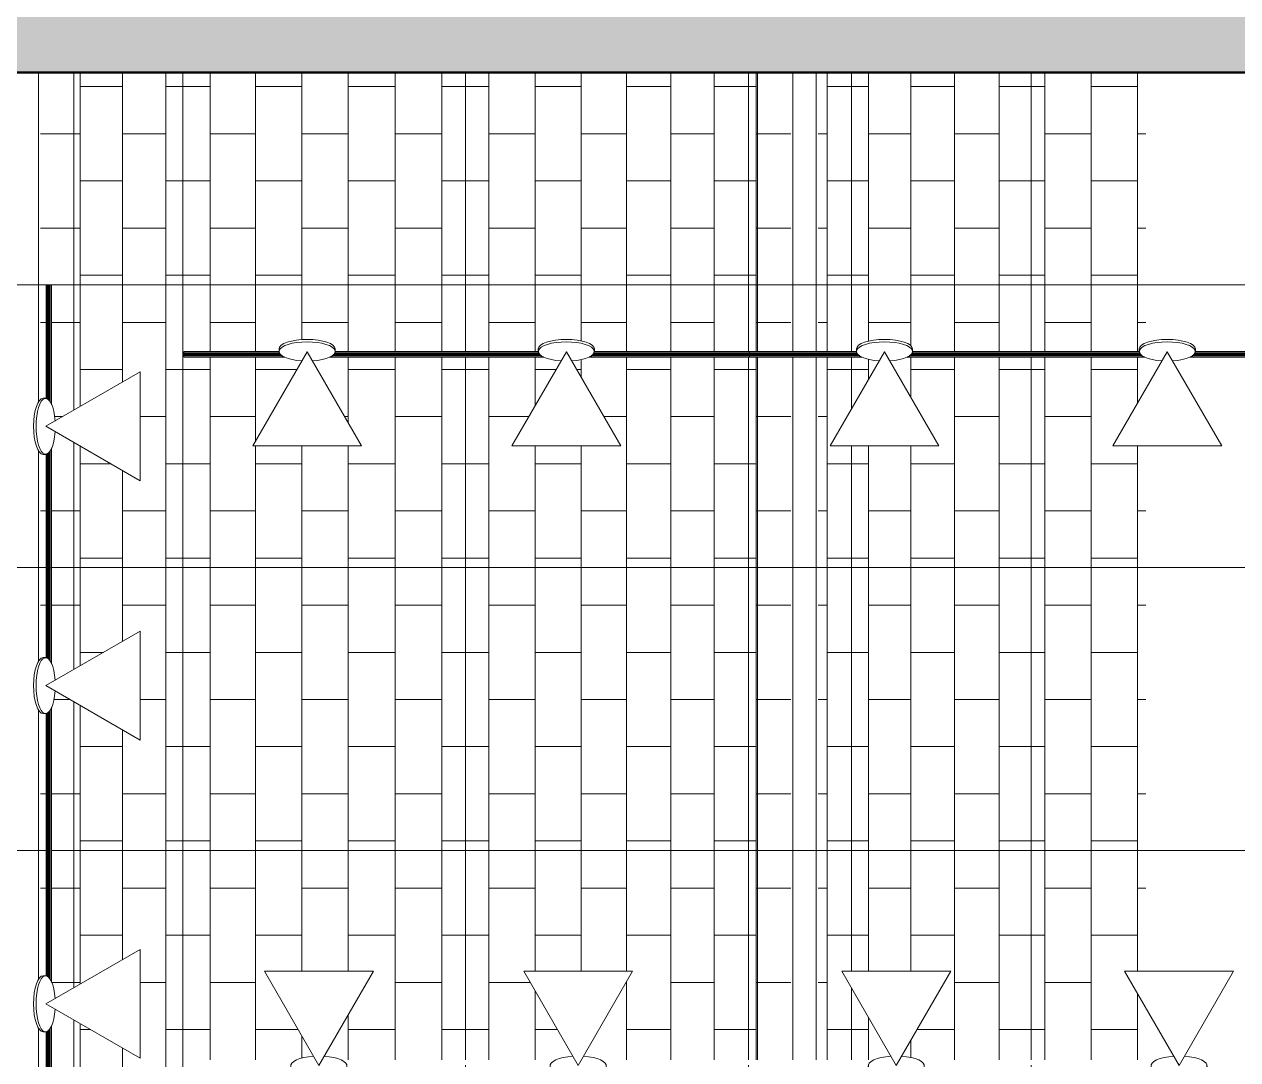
# Model space of a CAD drawing. Header units: inches. Extents: x -956 to 966, y -1111 to 895.
# Drawn here: x -282 to -179.1, y 71 to 158.9 of the extents above; entities that cross this region are included whole.
import ezdxf

# ---------------------------------------------------------------- set-up
doc = ezdxf.new("R2010")
doc.units = ezdxf.units.IN
doc.header["$MEASUREMENT"] = 0
for name, color, linetype, lineweight in [('A-CLNG', 13, 'Continuous', 13), ('A-CLNG-PATT', 13, 'Continuous', 13), ('A-WALL-PATT', 111, 'Continuous', 13), ('E-LITE-EQPM', 33, 'Continuous', 9), ('I-WALL', 2, 'Continuous', 13)]:
    doc.layers.add(name, color=color, linetype=linetype, lineweight=lineweight)

# ---------------------------------------------------------------- blocks, each defined once
blk = doc.blocks.new('FP_1_53-7TH FLOOR TELECOM OVERHEAD ROUTING PLAN')
at = {"layer": 'A-CLNG-PATT', "color": 50}
for p, q in [((-277.29, 126.47), (-277.29, 154.82)), ((-273.71, 128.54), (-273.71, 154.82)), ((-270.02, 46.88), (-270.02, 154.82)), ((-266.25, 131.13), (-266.25, 154.82)), ((-262.4, 131.13), (-262.4, 154.82)), ((-258.49, 132.15), (-258.49, 154.82)), ((-254.54, 131.13), (-254.54, 154.82)), ((-250.57, 131.13), (-250.57, 154.82)), ((-246.59, 131.13), (-246.59, 154.82)), ((-242.62, 131.13), (-242.62, 154.82)), ((-238.67, 131.13), (-238.67, 154.82)), ((-234.77, 132.04), (-234.77, 154.82)), ((-230.93, 131.13), (-230.93, 154.82)), ((-227.17, 131.13), (-227.17, 154.82)), ((-223.49, 131.13), (-223.49, 154.82)), ((-219.93, 131.13), (-219.93, 154.82)), ((-277.29, 153.61), (-273.71, 153.61)), ((-270.02, 153.61), (-266.25, 153.61)), ((-262.4, 153.61), (-258.49, 153.61)), ((-254.54, 153.61), (-250.57, 153.61)), ((-246.59, 153.61), (-242.62, 153.61)), ((-238.67, 153.61), (-234.77, 153.61)), ((-230.93, 153.61), (-227.17, 153.61)), ((-223.49, 153.61), (-219.93, 153.61)), ((-280.67, 149.61), (-277.82, 149.61)), ((-277.82, 149.61), (-277.29, 149.61)), ((-273.71, 149.61), (-270.02, 149.61)), ((-266.25, 149.61), (-262.4, 149.61)), ((-258.49, 149.61), (-254.54, 149.61)), ((-250.57, 149.61), (-246.59, 149.61)), ((-242.62, 149.61), (-238.67, 149.61)), ((-234.77, 149.61), (-230.93, 149.61)), ((-227.17, 149.61), (-223.49, 149.61)), ((-219.93, 149.61), (-219.82, 149.61)), ((-219.82, 149.61), (-216.97, 149.61)), ((-277.29, 145.61), (-273.71, 145.61)), ((-270.02, 145.61), (-266.25, 145.61)), ((-262.4, 145.61), (-258.49, 145.61)), ((-254.54, 145.61), (-250.57, 145.61)), ((-246.59, 145.61), (-242.62, 145.61)), ((-238.67, 145.61), (-234.77, 145.61)), ((-230.93, 145.61), (-227.17, 145.61)), ((-223.49, 145.61), (-219.93, 145.61)), ((-280.67, 141.61), (-277.82, 141.61)), ((-277.82, 141.61), (-277.29, 141.61)), ((-273.71, 141.61), (-270.02, 141.61)), ((-266.25, 141.61), (-262.4, 141.61)), ((-258.49, 141.61), (-254.54, 141.61)), ((-250.57, 141.61), (-246.59, 141.61)), ((-242.62, 141.61), (-238.67, 141.61)), ((-234.77, 141.61), (-230.93, 141.61)), ((-227.17, 141.61), (-223.49, 141.61)), ((-219.93, 141.61), (-219.82, 141.61)), ((-219.82, 141.61), (-216.97, 141.61)), ((-277.29, 137.61), (-273.71, 137.61)), ((-270.02, 137.61), (-266.25, 137.61)), ((-262.4, 137.61), (-258.49, 137.61)), ((-254.54, 137.61), (-250.57, 137.61)), ((-246.59, 137.61), (-242.62, 137.61)), ((-238.67, 137.61), (-234.77, 137.61)), ((-230.93, 137.61), (-227.17, 137.61)), ((-223.49, 137.61), (-219.93, 137.61)), ((-280.67, 133.61), (-280.17, 133.61)), ((-279.72, 133.61), (-277.82, 133.61)), ((-277.82, 133.61), (-277.29, 133.61)), ((-273.71, 133.61), (-270.02, 133.61)), ((-266.25, 133.61), (-262.4, 133.61)), ((-258.49, 133.61), (-254.54, 133.61)), ((-250.57, 133.61), (-246.59, 133.61)), ((-242.62, 133.61), (-238.67, 133.61)), ((-234.77, 133.61), (-230.93, 133.61)), ((-227.17, 133.61), (-223.49, 133.61)), ((-219.93, 133.61), (-219.82, 133.61)), ((-219.82, 133.61), (-216.97, 133.61)), ((-266.25, 71.05), (-266.25, 130.68)), ((-262.4, 123.55), (-262.4, 130.68)), ((-254.54, 125.09), (-254.54, 130.68)), ((-250.57, 71.05), (-250.57, 130.68)), ((-246.59, 71.05), (-246.59, 130.68)), ((-242.62, 71.05), (-242.62, 130.68)), ((-238.67, 126.54), (-238.67, 130.68)), ((-234.77, 128.95), (-234.77, 130.47)), ((-230.93, 78.56), (-230.93, 130.68)), ((-227.17, 71.05), (-227.17, 130.68)), ((-223.49, 71.05), (-223.49, 130.68)), ((-219.93, 71.05), (-219.93, 130.68)), ((-277.29, 129.61), (-273.71, 129.61)), ((-270.02, 129.61), (-266.25, 129.61)), ((-262.4, 129.61), (-258.9, 129.61)), ((-254.54, 129.61), (-250.57, 129.61)), ((-246.59, 129.61), (-242.62, 129.61)), ((-238.67, 129.61), (-236.9, 129.61)), ((-235.16, 129.61), (-234.77, 129.61)), ((-230.93, 129.61), (-227.17, 129.61)), ((-223.49, 129.61), (-219.93, 129.61)), ((-279.47, 125.61), (-278.78, 125.61)), ((-272.2, 125.61), (-270.02, 125.61)), ((-266.25, 125.61), (-262.4, 125.61)), ((-254.85, 125.61), (-254.54, 125.61)), ((-250.57, 125.61), (-246.59, 125.61)), ((-242.62, 125.61), (-239.21, 125.61)), ((-232.85, 125.61), (-230.93, 125.61)), ((-227.17, 125.61), (-223.49, 125.61)), ((-219.93, 125.61), (-219.82, 125.61)), ((-219.82, 125.61), (-216.97, 125.61)), ((-277.29, 104.47), (-277.29, 123.1)), ((-262.4, 71.05), (-262.4, 123.12)), ((-258.49, 78.56), (-258.49, 123.12)), ((-254.54, 78.56), (-254.54, 123.12)), ((-238.67, 78.56), (-238.67, 123.12)), ((-234.77, 78.56), (-234.77, 123.12)), ((-277.29, 121.61), (-274.7, 121.61)), ((-270.02, 121.61), (-266.25, 121.61)), ((-262.4, 121.61), (-258.49, 121.61)), ((-254.54, 121.61), (-250.57, 121.61)), ((-246.59, 121.61), (-242.62, 121.61)), ((-238.67, 121.61), (-234.77, 121.61)), ((-230.93, 121.61), (-227.17, 121.61)), ((-223.49, 121.61), (-219.93, 121.61)), ((-273.71, 106.54), (-273.71, 121.04)), ((-280.67, 117.61), (-280.17, 117.61)), ((-279.72, 117.61), (-277.82, 117.61)), ((-277.82, 117.61), (-277.29, 117.61)), ((-273.71, 117.61), (-270.02, 117.61)), ((-266.25, 117.61), (-262.4, 117.61)), ((-258.49, 117.61), (-254.54, 117.61)), ((-250.57, 117.61), (-246.59, 117.61)), ((-242.62, 117.61), (-238.67, 117.61)), ((-234.77, 117.61), (-230.93, 117.61)), ((-227.17, 117.61), (-223.49, 117.61)), ((-219.93, 117.61), (-219.82, 117.61)), ((-219.82, 117.61), (-216.97, 117.61)), ((-277.29, 113.61), (-273.71, 113.61)), ((-270.02, 113.61), (-266.25, 113.61)), ((-262.4, 113.61), (-258.49, 113.61)), ((-254.54, 113.61), (-250.57, 113.61)), ((-246.59, 113.61), (-242.62, 113.61)), ((-238.67, 113.61), (-234.77, 113.61)), ((-230.93, 113.61), (-227.17, 113.61)), ((-223.49, 113.61), (-219.93, 113.61)), ((-280.67, 109.61), (-280.17, 109.61)), ((-279.72, 109.61), (-277.82, 109.61)), ((-277.82, 109.61), (-277.29, 109.61)), ((-273.71, 109.61), (-270.02, 109.61)), ((-266.25, 109.61), (-262.4, 109.61)), ((-258.49, 109.61), (-254.54, 109.61)), ((-250.57, 109.61), (-246.59, 109.61)), ((-242.62, 109.61), (-238.67, 109.61)), ((-234.77, 109.61), (-230.93, 109.61)), ((-227.17, 109.61), (-223.49, 109.61)), ((-219.93, 109.61), (-219.82, 109.61)), ((-219.82, 109.61), (-216.97, 109.61)), ((-277.29, 105.61), (-275.31, 105.61)), ((-270.02, 105.61), (-266.25, 105.61)), ((-262.4, 105.61), (-258.49, 105.61)), ((-254.54, 105.61), (-250.57, 105.61)), ((-246.59, 105.61), (-242.62, 105.61)), ((-238.67, 105.61), (-234.77, 105.61)), ((-230.93, 105.61), (-227.17, 105.61)), ((-223.49, 105.61), (-219.93, 105.61)), ((-279.49, 101.61), (-278.17, 101.61)), ((-277.29, 77.47), (-277.29, 101.1)), ((-272.2, 101.61), (-270.02, 101.61)), ((-266.25, 101.61), (-262.4, 101.61)), ((-258.49, 101.61), (-254.54, 101.61)), ((-250.57, 101.61), (-246.59, 101.61)), ((-242.62, 101.61), (-238.67, 101.61)), ((-234.77, 101.61), (-230.93, 101.61)), ((-227.17, 101.61), (-223.49, 101.61)), ((-219.93, 101.61), (-219.82, 101.61)), ((-219.82, 101.61), (-216.97, 101.61)), ((-273.71, 79.54), (-273.71, 99.04)), ((-277.29, 97.61), (-273.71, 97.61)), ((-270.02, 97.61), (-266.25, 97.61)), ((-262.4, 97.61), (-258.49, 97.61)), ((-254.54, 97.61), (-250.57, 97.61)), ((-246.59, 97.61), (-242.62, 97.61)), ((-238.67, 97.61), (-234.77, 97.61)), ((-230.93, 97.61), (-227.17, 97.61)), ((-223.49, 97.61), (-219.93, 97.61)), ((-280.67, 93.61), (-280.17, 93.61)), ((-279.72, 93.61), (-277.82, 93.61)), ((-277.82, 93.61), (-277.29, 93.61)), ((-273.71, 93.61), (-270.02, 93.61)), ((-266.25, 93.61), (-262.4, 93.61)), ((-258.49, 93.61), (-254.54, 93.61)), ((-250.57, 93.61), (-246.59, 93.61)), ((-242.62, 93.61), (-238.67, 93.61)), ((-234.77, 93.61), (-230.93, 93.61)), ((-227.17, 93.61), (-223.49, 93.61)), ((-219.93, 93.61), (-219.82, 93.61)), ((-219.82, 93.61), (-216.97, 93.61)), ((-277.29, 89.61), (-273.71, 89.61)), ((-270.02, 89.61), (-266.25, 89.61)), ((-262.4, 89.61), (-258.49, 89.61)), ((-254.54, 89.61), (-250.57, 89.61)), ((-246.59, 89.61), (-242.62, 89.61)), ((-238.67, 89.61), (-234.77, 89.61)), ((-230.93, 89.61), (-227.17, 89.61)), ((-223.49, 89.61), (-219.93, 89.61)), ((-280.67, 85.61), (-280.17, 85.61)), ((-279.72, 85.61), (-277.82, 85.61)), ((-277.82, 85.61), (-277.29, 85.61)), ((-273.71, 85.61), (-270.02, 85.61)), ((-266.25, 85.61), (-262.4, 85.61)), ((-258.49, 85.61), (-254.54, 85.61)), ((-250.57, 85.61), (-246.59, 85.61)), ((-242.62, 85.61), (-238.67, 85.61)), ((-234.77, 85.61), (-230.93, 85.61)), ((-227.17, 85.61), (-223.49, 85.61)), ((-219.93, 85.61), (-219.82, 85.61)), ((-219.82, 85.61), (-216.97, 85.61)), ((-277.29, 81.61), (-273.71, 81.61)), ((-270.02, 81.61), (-266.25, 81.61)), ((-262.4, 81.61), (-258.49, 81.61)), ((-254.54, 81.61), (-250.57, 81.61)), ((-246.59, 81.61), (-242.62, 81.61)), ((-238.67, 81.61), (-234.77, 81.61)), ((-230.93, 81.61), (-227.17, 81.61)), ((-223.49, 81.61), (-219.93, 81.61)), ((-279.72, 77.61), (-277.82, 77.61)), ((-277.82, 77.61), (-277.29, 77.61)), ((-272.2, 77.61), (-270.02, 77.61)), ((-266.25, 77.61), (-262.4, 77.61)), ((-250.57, 77.61), (-246.59, 77.61)), ((-242.62, 77.61), (-239.11, 77.61)), ((-230.93, 71.05), (-230.93, 77.66)), ((-227.17, 77.61), (-223.49, 77.61)), ((-219.93, 77.61), (-219.82, 77.61)), ((-219.82, 77.61), (-216.97, 77.61)), ((-238.67, 71.05), (-238.67, 76.86)), ((-254.54, 71.05), (-254.54, 74.87)), ((-277.29, 46.88), (-277.29, 74.1)), ((-277.29, 73.61), (-276.43, 73.61)), ((-270.02, 73.61), (-266.25, 73.61)), ((-262.4, 73.61), (-258.8, 73.61)), ((-254.54, 73.61), (-250.57, 73.61)), ((-246.59, 73.61), (-242.62, 73.61)), ((-238.67, 73.61), (-236.8, 73.61)), ((-230.93, 73.61), (-227.17, 73.61)), ((-223.49, 73.61), (-219.93, 73.61)), ((-258.49, 71.17), (-258.49, 73.08)), ((-273.71, 46.88), (-273.71, 72.04))]:
    blk.add_line(p, q, dxfattribs=at)
blk = doc.blocks.new('FP_1_54-7TH FLOOR TELECOM OVERHEAD ROUTING PLAN')
at = {"layer": 'A-CLNG-PATT', "color": 50}
for p, q in [((-213.89, 131.13), (-213.89, 154.82)), ((-210.4, 132.01), (-210.4, 154.82)), ((-206.79, 131.61), (-206.79, 154.82)), ((-203.08, 131.13), (-203.08, 154.82)), ((-199.29, 131.13), (-199.29, 154.82)), ((-195.42, 131.13), (-195.42, 154.82)), ((-191.5, 131.13), (-191.5, 154.82)), ((-187.55, 131.13), (-187.55, 154.82)), ((-213.89, 153.61), (-211.82, 153.61)), ((-211.82, 153.61), (-210.4, 153.61)), ((-206.79, 153.61), (-203.08, 153.61)), ((-199.29, 153.61), (-195.42, 153.61)), ((-191.5, 153.61), (-187.55, 153.61)), ((-214.67, 149.61), (-213.89, 149.61)), ((-210.4, 149.61), (-206.79, 149.61)), ((-203.08, 149.61), (-199.29, 149.61)), ((-195.42, 149.61), (-191.5, 149.61)), ((-187.55, 149.61), (-186.86, 149.61)), ((-213.89, 145.61), (-211.82, 145.61)), ((-211.82, 145.61), (-210.4, 145.61)), ((-206.79, 145.61), (-203.08, 145.61)), ((-199.29, 145.61), (-195.42, 145.61)), ((-191.5, 145.61), (-187.55, 145.61)), ((-214.67, 141.61), (-213.89, 141.61)), ((-210.4, 141.61), (-206.79, 141.61)), ((-203.08, 141.61), (-199.29, 141.61)), ((-195.42, 141.61), (-191.5, 141.61)), ((-187.55, 141.61), (-186.86, 141.61)), ((-213.89, 137.61), (-211.82, 137.61)), ((-211.82, 137.61), (-210.4, 137.61)), ((-206.79, 137.61), (-203.08, 137.61)), ((-199.29, 137.61), (-195.42, 137.61)), ((-191.5, 137.61), (-187.55, 137.61)), ((-214.67, 133.61), (-213.89, 133.61)), ((-210.4, 133.61), (-206.79, 133.61)), ((-203.08, 133.61), (-199.29, 133.61)), ((-195.42, 133.61), (-191.5, 133.61)), ((-187.55, 133.61), (-186.86, 133.61)), ((-213.89, 71.05), (-213.89, 130.68)), ((-210.4, 128.75), (-210.4, 130.49)), ((-206.79, 127.25), (-206.79, 130.68)), ((-203.08, 71.05), (-203.08, 130.68)), ((-199.29, 71.05), (-199.29, 130.68)), ((-195.42, 71.05), (-195.42, 130.68)), ((-191.5, 71.05), (-191.5, 130.68)), ((-187.55, 126.76), (-187.55, 130.68)), ((-213.89, 129.61), (-211.82, 129.61)), ((-211.82, 129.61), (-210.4, 129.61)), ((-206.79, 129.61), (-203.08, 129.61)), ((-199.29, 129.61), (-195.42, 129.61)), ((-191.5, 129.61), (-187.55, 129.61)), ((-214.67, 125.61), (-213.89, 125.61)), ((-203.08, 125.61), (-199.29, 125.61)), ((-195.42, 125.61), (-191.5, 125.61)), ((-210.4, 78.56), (-210.4, 123.12)), ((-206.79, 78.56), (-206.79, 123.12)), ((-187.55, 78.56), (-187.55, 123.12)), ((-213.89, 121.61), (-211.82, 121.61)), ((-211.82, 121.61), (-210.4, 121.61)), ((-206.79, 121.61), (-203.08, 121.61)), ((-199.29, 121.61), (-195.42, 121.61)), ((-191.5, 121.61), (-187.55, 121.61)), ((-214.67, 117.61), (-213.89, 117.61)), ((-210.4, 117.61), (-206.79, 117.61)), ((-203.08, 117.61), (-199.29, 117.61)), ((-195.42, 117.61), (-191.5, 117.61)), ((-187.55, 117.61), (-186.86, 117.61)), ((-213.89, 113.61), (-211.82, 113.61)), ((-211.82, 113.61), (-210.4, 113.61)), ((-206.79, 113.61), (-203.08, 113.61)), ((-199.29, 113.61), (-195.42, 113.61)), ((-191.5, 113.61), (-187.55, 113.61)), ((-214.67, 109.61), (-213.89, 109.61)), ((-210.4, 109.61), (-206.79, 109.61)), ((-203.08, 109.61), (-199.29, 109.61)), ((-195.42, 109.61), (-191.5, 109.61)), ((-187.55, 109.61), (-186.86, 109.61)), ((-213.89, 105.61), (-211.82, 105.61)), ((-211.82, 105.61), (-210.4, 105.61)), ((-206.79, 105.61), (-203.08, 105.61)), ((-199.29, 105.61), (-195.42, 105.61)), ((-191.5, 105.61), (-187.55, 105.61)), ((-214.67, 101.61), (-213.89, 101.61)), ((-210.4, 101.61), (-206.79, 101.61)), ((-203.08, 101.61), (-199.29, 101.61)), ((-195.42, 101.61), (-191.5, 101.61)), ((-187.55, 101.61), (-186.86, 101.61)), ((-213.89, 97.61), (-211.82, 97.61)), ((-211.82, 97.61), (-210.4, 97.61)), ((-206.79, 97.61), (-203.08, 97.61)), ((-199.29, 97.61), (-195.42, 97.61)), ((-191.5, 97.61), (-187.55, 97.61)), ((-214.67, 93.61), (-213.89, 93.61)), ((-210.4, 93.61), (-206.79, 93.61)), ((-203.08, 93.61), (-199.29, 93.61)), ((-195.42, 93.61), (-191.5, 93.61)), ((-187.55, 93.61), (-186.86, 93.61)), ((-213.89, 89.61), (-211.82, 89.61)), ((-211.82, 89.61), (-210.4, 89.61)), ((-206.79, 89.61), (-203.08, 89.61)), ((-199.29, 89.61), (-195.42, 89.61)), ((-191.5, 89.61), (-187.55, 89.61)), ((-214.67, 85.61), (-213.89, 85.61)), ((-210.4, 85.61), (-206.79, 85.61)), ((-203.08, 85.61), (-199.29, 85.61)), ((-195.42, 85.61), (-191.5, 85.61)), ((-187.55, 85.61), (-186.86, 85.61)), ((-213.89, 81.61), (-211.82, 81.61)), ((-211.82, 81.61), (-210.4, 81.61)), ((-206.79, 81.61), (-203.08, 81.61)), ((-199.29, 81.61), (-195.42, 81.61)), ((-191.5, 81.61), (-187.55, 81.61)), ((-214.67, 77.61), (-213.89, 77.61)), ((-203.08, 77.61), (-199.29, 77.61)), ((-195.42, 77.61), (-191.5, 77.61)), ((-187.55, 71.05), (-187.55, 76.64)), ((-210.4, 71.05), (-210.4, 74.66)), ((-213.89, 73.61), (-211.82, 73.61)), ((-211.82, 73.61), (-210.4, 73.61)), ((-206.27, 73.61), (-203.08, 73.61)), ((-199.29, 73.61), (-195.42, 73.61)), ((-191.5, 73.61), (-187.55, 73.61)), ((-206.79, 71.22), (-206.79, 72.71))]:
    blk.add_line(p, q, dxfattribs=at)
blk = doc.blocks.new('7th Floor Vault2 - 7th Floor Vault-3164437-7TH FLOOR TELECOM OVERHEAD ROUTING PLAN')
at = {"layer": 'A-CLNG', "color": 10, "lineweight": 9}
for p, q in [((-280.82, 154.82), (-280.82, 126.87)), ((-277.82, 154.82), (-277.82, 126.16)), ((-277.82, 154.82), (-277.82, 126.16)), ((-219.82, 154.82), (-219.82, 131.13)), ((-219.82, 154.82), (-219.82, 131.13)), ((-216.82, 154.82), (-216.82, 131.13)), ((-214.82, 154.82), (-214.82, 131.13)), ((-211.82, 154.82), (-211.82, 131.13)), ((-211.82, 154.82), (-211.82, 131.13)), ((-219.82, 130.68), (-219.82, 71.05)), ((-219.82, 130.68), (-219.82, 71.05)), ((-216.82, 130.68), (-216.82, 71.05)), ((-214.82, 130.68), (-214.82, 71.05)), ((-211.82, 130.68), (-211.82, 126.29)), ((-211.82, 130.68), (-211.82, 126.29)), ((-280.82, 122.7), (-280.82, 104.87)), ((-277.82, 123.41), (-277.82, 104.16)), ((-277.82, 123.41), (-277.82, 104.16)), ((-211.82, 123.12), (-211.82, 78.56)), ((-211.82, 123.12), (-211.82, 78.56)), ((-277.82, 101.41), (-277.82, 77.16)), ((-277.82, 101.41), (-277.82, 77.16)), ((-280.82, 100.7), (-280.82, 77.87)), ((-211.82, 77.12), (-211.82, 71.05)), ((-211.82, 77.12), (-211.82, 71.05)), ((-277.82, 74.41), (-277.82, 46.88)), ((-277.82, 74.41), (-277.82, 46.88)), ((-280.82, 73.7), (-280.82, 46.88))]:
    blk.add_line(p, q, dxfattribs=at)
blk.add_blockref('FP_1_53-7TH FLOOR TELECOM OVERHEAD ROUTING PLAN', (0, 0), dxfattribs=at)
at = {"layer": 'A-CLNG', "color": 9, "lineweight": 9}
blk.add_blockref('FP_1_54-7TH FLOOR TELECOM OVERHEAD ROUTING PLAN', (0, 0), dxfattribs=at)
blk = doc.blocks.new('Lighting - Track - Flexible_Cooper_Halo_LF4_ LF8 - Lighting - Track - Flexible_Cooper_Halo_LF2-3511984-7TH FLOOR TELECOM OVERHEAD ROUTING PLAN')
at = {"layer": 'E-LITE-EQPM', "color": 9}
for p, q in [((-12, 0.23), (-12, 0.23)), ((-12, 0.23), (-2.35, 0.23)), ((-12, 0.22), (-2.35, 0.22)), ((-12, -0.22), (-12, 0.22)), ((-12, 0.22), (-12, 0.22)), ((-12, 0.08), (-12, 0.11)), ((-2.31, 0.11), (-12, 0.11)), ((-12, 0.08), (-2.3, 0.08)), ((-12, 0.03), (-2.24, 0.03)), ((2.24, 0.03), (12, 0.03)), ((2.3, 0.08), (12, 0.08)), ((12, 0.11), (2.31, 0.11)), ((2.35, 0.23), (12, 0.23)), ((2.35, 0.22), (12, 0.22)), ((12, 0.23), (12, 0.23)), ((12, 0.22), (12, -0.22)), ((12, 0.22), (12, 0.22)), ((12, 0.11), (12, 0.08)), ((-2.17, -0.03), (-12, -0.03)), ((-12, -0.11), (-12, -0.08)), ((-12, -0.08), (-2.11, -0.08)), ((-12, -0.11), (-2.06, -0.11)), ((-1.84, -0.22), (-12, -0.22)), ((-12, -0.22), (-12, -0.22)), ((-12, -0.23), (-12, -0.23)), ((-12, -0.23), (-1.83, -0.23)), ((1.83, -0.23), (12, -0.23)), ((12, -0.22), (1.84, -0.22)), ((2.07, -0.11), (12, -0.11)), ((2.11, -0.08), (12, -0.08)), ((12, -0.03), (2.17, -0.03)), ((12, -0.08), (12, -0.11)), ((12, -0.22), (12, -0.22)), ((12, -0.23), (12, -0.23))]:
    blk.add_line(p, q, dxfattribs=at)
blk = doc.blocks.new('Lighting - Track - Flexible_Cooper_Halo_LF4_ LF8 - Lighting - Track - Flexible_Cooper_Halo_LF4-V103-7TH FLOOR TELECOM OVERHEAD ROUTING PLAN')
at = {"layer": 'E-LITE-EQPM', "color": 9}
for p, q in [((-24, 0.23), (-24, 0.23)), ((-24, 0.23), (-16.35, 0.23)), ((-24, 0.22), (-16.35, 0.22)), ((-24, -0.22), (-24, 0.22)), ((-24, 0.22), (-24, 0.22)), ((-24, 0.08), (-24, 0.11)), ((-16.31, 0.11), (-24, 0.11)), ((-24, 0.08), (-16.3, 0.08)), ((-24, 0.03), (-16.24, 0.03)), ((-11.76, 0.03), (10.76, 0.03)), ((-11.7, 0.08), (10.7, 0.08)), ((10.69, 0.11), (-11.69, 0.11)), ((-11.65, 0.23), (10.65, 0.23)), ((-11.65, 0.22), (10.65, 0.22)), ((15.24, 0.03), (24, 0.03)), ((15.3, 0.08), (24, 0.08)), ((24, 0.11), (15.31, 0.11)), ((15.35, 0.23), (24, 0.23)), ((15.35, 0.22), (24, 0.22)), ((24, 0.23), (24, 0.23)), ((24, 0.22), (24, -0.22)), ((24, 0.22), (24, 0.22)), ((24, 0.11), (24, 0.08)), ((-16.17, -0.03), (-24, -0.03)), ((-24, -0.11), (-24, -0.08)), ((-24, -0.08), (-16.11, -0.08)), ((-24, -0.11), (-16.06, -0.11)), ((-15.84, -0.22), (-24, -0.22)), ((-24, -0.22), (-24, -0.22)), ((-24, -0.23), (-24, -0.23)), ((-24, -0.23), (-15.83, -0.23)), ((-12.17, -0.23), (11.17, -0.23)), ((11.16, -0.22), (-12.16, -0.22)), ((-11.93, -0.11), (10.94, -0.11)), ((-11.89, -0.08), (10.89, -0.08)), ((10.83, -0.03), (-11.83, -0.03)), ((14.83, -0.23), (24, -0.23)), ((24, -0.22), (14.84, -0.22)), ((15.07, -0.11), (24, -0.11)), ((15.11, -0.08), (24, -0.08)), ((24, -0.03), (15.17, -0.03)), ((24, -0.08), (24, -0.11)), ((24, -0.22), (24, -0.22)), ((24, -0.23), (24, -0.23))]:
    blk.add_line(p, q, dxfattribs=at)
blk = doc.blocks.new('Lighting - Track Head - Spot - Lighting - Track Head - Spot-5499911-7TH FLOOR TELECOM OVERHEAD ROUTING PLAN')
at = {"layer": 'E-LITE-EQPM', "color": 9}
for p, q in [((-8, 4.62), (0, 0)), ((-8, -4.62), (-8, 4.62)), ((0.02, 2.38), (0.23, 2.38)), ((0, 0), (-8, -4.62)), ((0.23, -2.38), (0.02, -2.38))]:
    blk.add_line(p, q, dxfattribs=at)
for centre, start_param, end_param in [((0.02, 0), 4.712389, 7.664978), ((0.23, 0), 4.712389, 6.283185), ((0.02, 0), 1.7598, 4.712389), ((0.23, 0), 3.141593, 4.712389)]:
    blk.add_ellipse(centre, major_axis=(0, 2.38), ratio=0.34202, start_param=start_param, end_param=end_param, dxfattribs=at)
blk = doc.blocks.new('Lighting - Track - Flexible_Cooper_Halo_LF4_ LF8 - Lighting - Track - Flexible_Cooper_Halo_LF4-V104-7TH FLOOR TELECOM OVERHEAD ROUTING PLAN')
at = {"layer": 'E-LITE-EQPM', "color": 9}
for p, q in [((-24, 0.23), (-24, 0.23)), ((-15.47, 0.23), (-24, 0.23)), ((-15.49, 0.22), (-24, 0.22)), ((-24, 0.22), (-24, -0.22)), ((-24, 0.22), (-24, 0.22)), ((-24, 0.08), (-24, 0.11)), ((-15.67, 0.11), (-24, 0.11)), ((-15.71, 0.08), (-24, 0.08)), ((-24, 0.03), (-15.77, 0.03)), ((6.53, 0.23), (-11.64, 0.23)), ((6.51, 0.22), (-11.62, 0.22)), ((6.33, 0.11), (-11.43, 0.11)), ((6.29, 0.08), (-11.39, 0.08)), ((-11.33, 0.03), (6.23, 0.03)), ((24, 0.23), (10.36, 0.23)), ((24, 0.22), (10.38, 0.22)), ((24, 0.11), (10.57, 0.11)), ((24, 0.08), (10.61, 0.08)), ((10.67, 0.03), (24, 0.03)), ((24, 0.23), (24, 0.23)), ((24, -0.22), (24, 0.22)), ((24, 0.22), (24, 0.22)), ((24, 0.11), (24, 0.08)), ((-15.84, -0.03), (-24, -0.03)), ((-24, -0.11), (-24, -0.08)), ((-15.86, -0.08), (-24, -0.08)), ((-24, -0.11), (-15.88, -0.11)), ((-24, -0.22), (-15.92, -0.22)), ((-24, -0.22), (-24, -0.22)), ((-24, -0.23), (-24, -0.23)), ((-15.92, -0.23), (-24, -0.23)), ((6.16, -0.03), (-11.26, -0.03)), ((6.14, -0.08), (-11.24, -0.08)), ((-11.23, -0.11), (6.12, -0.11)), ((-11.19, -0.22), (6.08, -0.22)), ((6.08, -0.23), (-11.19, -0.23)), ((24, -0.03), (10.74, -0.03)), ((24, -0.08), (10.76, -0.08)), ((10.77, -0.11), (24, -0.11)), ((10.81, -0.22), (24, -0.22)), ((24, -0.23), (10.81, -0.23)), ((24, -0.08), (24, -0.11)), ((24, -0.22), (24, -0.22)), ((24, -0.23), (24, -0.23))]:
    blk.add_line(p, q, dxfattribs=at)
blk = doc.blocks.new('Lighting - Track - Flexible_Cooper_Halo_LF4_ LF8 - Lighting - Track - Flexible_Cooper_Halo_LF4-V105-7TH FLOOR TELECOM OVERHEAD ROUTING PLAN')
at = {"layer": 'E-LITE-EQPM', "color": 9}
for p, q in [((-24, 0.23), (-24, 0.23)), ((-14.47, 0.23), (-24, 0.23)), ((-14.49, 0.22), (-24, 0.22)), ((-24, 0.22), (-24, -0.22)), ((-24, 0.22), (-24, 0.22)), ((-24, 0.08), (-24, 0.11)), ((-14.67, 0.11), (-24, 0.11)), ((-14.71, 0.08), (-24, 0.08)), ((-24, 0.03), (-14.77, 0.03)), ((9.53, 0.23), (-10.64, 0.23)), ((9.51, 0.22), (-10.62, 0.22)), ((9.33, 0.11), (-10.43, 0.11)), ((9.29, 0.08), (-10.39, 0.08)), ((-10.33, 0.03), (9.23, 0.03)), ((24, 0.23), (13.36, 0.23)), ((24, 0.22), (13.38, 0.22)), ((24, 0.11), (13.57, 0.11)), ((24, 0.08), (13.61, 0.08)), ((13.67, 0.03), (24, 0.03)), ((24, 0.23), (24, 0.23)), ((24, -0.22), (24, 0.22)), ((24, 0.22), (24, 0.22)), ((24, 0.11), (24, 0.08)), ((-14.84, -0.03), (-24, -0.03)), ((-24, -0.11), (-24, -0.08)), ((-14.86, -0.08), (-24, -0.08)), ((-24, -0.11), (-14.88, -0.11)), ((-24, -0.22), (-14.92, -0.22)), ((-24, -0.22), (-24, -0.22)), ((-24, -0.23), (-24, -0.23)), ((-14.92, -0.23), (-24, -0.23)), ((9.16, -0.03), (-10.26, -0.03)), ((9.14, -0.08), (-10.24, -0.08)), ((-10.23, -0.11), (9.12, -0.11)), ((-10.19, -0.22), (9.08, -0.22)), ((9.08, -0.23), (-10.19, -0.23)), ((24, -0.03), (13.74, -0.03)), ((24, -0.08), (13.76, -0.08)), ((13.77, -0.11), (24, -0.11)), ((13.81, -0.22), (24, -0.22)), ((24, -0.23), (13.81, -0.23)), ((24, -0.08), (24, -0.11)), ((24, -0.22), (24, -0.22)), ((24, -0.23), (24, -0.23))]:
    blk.add_line(p, q, dxfattribs=at)

msp = doc.modelspace()

# ---------------------------------------------------------------- hatches: boundary and pattern name
at = {"layer": 'A-CLNG-PATT'}
h = msp.add_hatch(dxfattribs=at)
h.set_pattern_fill('FP1_21', color=253, style=0, pattern_type=2)
h.set_pattern_definition([(0, (427.4, 736.787), (0, -24), []), (270, (427.4, 736.787), (-24, -1e-15), [])])
h.paths.add_polyline_path([(-129.71, 17.26), (-129.71, 154.82), (-304.13, 154.82), (-301.6, 154.57), (-299.16, 153.83), (-296.91, 152.63), (-294.94, 151.01), (-293.25, 148.9), (-292.06, 146.6), (-291.37, 144.26), (-291.13, 141.82), (-291.13, 113.82), (-291.38, 111.28), (-292.12, 108.84), (-293.32, 106.6), (-294.94, 104.63), (-297.05, 102.93), (-299.35, 101.75), (-301.69, 101.06), (-304.13, 100.82), (-320.13, 100.82), (-322.67, 101.07), (-325.11, 101.81), (-327.35, 103.01), (-329.32, 104.63), (-331.02, 106.73), (-332.2, 109.03), (-332.89, 111.38), (-333.08, 113.32), (-333.88, 113.32), (-333.88, 113.44), (-333.1, 113.44), (-333.13, 113.86), (-333.13, 115.19), (-333.88, 115.19), (-334.54, 115.41), (-334.95, 116.01), (-334.95, 116.67), (-334.54, 117.23), (-333.88, 117.44), (-333.13, 117.44), (-333.13, 119.19), (-333.88, 119.19), (-334.54, 119.41), (-334.95, 119.97), (-334.95, 120.67), (-334.54, 121.23), (-333.88, 121.44), (-333.13, 121.44), (-333.13, 123.19), (-333.88, 123.19), (-334.54, 123.41), (-334.95, 124.01), (-334.95, 124.67), (-334.54, 125.23), (-333.88, 125.44), (-333.13, 125.44), (-333.13, 137.82), (-331.13, 137.82), (-331.13, 125.44), (-329.88, 125.44), (-329.88, 125.32), (-331.13, 125.32), (-331.13, 123.32), (-329.88, 123.32), (-329.29, 123.13), (-328.93, 122.59), (-328.93, 122.01), (-329.29, 121.51), (-329.88, 121.32), (-331.13, 121.3), (-331.13, 119.32), (-329.88, 119.32), (-329.29, 119.13), (-328.93, 118.63), (-328.93, 118.01), (-329.29, 117.51), (-329.88, 117.32), (-331.13, 117.32), (-331.13, 115.32), (-329.88, 115.32), (-329.29, 115.13), (-328.93, 114.59), (-328.93, 114.01), (-329.29, 113.51), (-329.88, 113.32), (-331.08, 113.32), (-330.89, 111.57), (-330.19, 109.42), (-329.16, 107.57), (-327.91, 106.04), (-326.24, 104.67), (-324.34, 103.66), (-322.28, 103.03), (-320.13, 102.82), (-304.13, 102.82), (-301.89, 103.06), (-299.73, 103.76), (-297.86, 104.8), (-296.35, 106.04), (-294.99, 107.71), (-293.97, 109.61), (-293.34, 111.67), (-293.13, 113.86), (-293.13, 141.82), (-293.37, 144.06), (-294.07, 146.22), (-295.1, 148.07), (-296.35, 149.6), (-298.02, 150.96), (-299.92, 151.98), (-301.99, 152.61), (-304.13, 152.82), (-316.13, 152.82), (-316.13, 154.82), (-335.1, 154.82), (-335.1, 46.88), (-181.71, 46.88), (-181.71, 17.26), (-130.99, 17.26)], flags=0)
h.paths.add_polyline_path([(-159.73, 64.79), (-160.17, 64.79), (-160.17, 74.4), (-160.31, 74.7), (-160.44, 75.19), (-160.55, 75.93), (-167.76, 71.76), (-167.76, 81), (-160.53, 76.82), (-160.52, 77), (-160.44, 77.57), (-160.31, 78.06), (-160.17, 78.4), (-160.17, 98.4), (-160.31, 98.7), (-160.44, 99.19), (-160.55, 99.93), (-167.76, 95.76), (-167.76, 105), (-160.53, 100.82), (-160.52, 101), (-160.44, 101.57), (-160.31, 102.06), (-160.17, 102.4), (-160.17, 125.4), (-160.31, 125.7), (-160.44, 126.19), (-160.55, 126.93), (-167.76, 122.76), (-167.76, 132), (-160.53, 127.82), (-160.52, 128), (-160.44, 128.57), (-160.31, 129.06), (-160.17, 129.4), (-160.16, 136.79), (-159.72, 136.79), (-159.72, 129.76), (-159.42, 129.72), (-159.32, 129.67), (-159.12, 129.44), (-158.92, 128.94), (-158.82, 128.57), (-158.73, 127.68), (-158.73, 127.08), (-158.74, 126.77), (-158.82, 126.19), (-159.03, 125.53), (-159.16, 125.28), (-159.33, 125.08), (-159.53, 125.01), (-159.72, 125.01), (-159.72, 102.76), (-159.42, 102.72), (-159.32, 102.67), (-159.12, 102.44), (-158.92, 101.94), (-158.82, 101.57), (-158.73, 100.68), (-158.73, 100.08), (-158.74, 99.77), (-158.82, 99.19), (-159.03, 98.53), (-159.16, 98.28), (-159.33, 98.08), (-159.53, 98.01), (-159.72, 98.01), (-159.72, 78.76), (-159.42, 78.72), (-159.32, 78.67), (-159.12, 78.44), (-158.92, 77.94), (-158.82, 77.57), (-158.73, 76.68), (-158.73, 76.08), (-158.74, 75.77), (-158.82, 75.19), (-159.03, 74.53), (-159.18, 74.26), (-159.33, 74.08), (-159.53, 74.01), (-159.72, 74.01), (-159.72, 64.79)], flags=0)
h.paths.add_polyline_path([(-279.83, 64.79), (-280.17, 64.79), (-280.17, 73.43), (-280.23, 73.41), (-280.54, 73.45), (-280.65, 73.49), (-280.84, 73.73), (-281.05, 74.26), (-281.14, 74.6), (-281.23, 75.48), (-281.23, 76.09), (-281.22, 76.4), (-281.14, 76.97), (-280.93, 77.64), (-280.8, 77.89), (-280.63, 78.09), (-280.44, 78.16), (-280.17, 78.16), (-280.2, 100.42), (-280.23, 100.41), (-280.54, 100.45), (-280.65, 100.49), (-280.84, 100.73), (-281.04, 101.22), (-281.14, 101.6), (-281.22, 102.17), (-281.23, 103.09), (-281.22, 103.4), (-281.14, 103.97), (-280.93, 104.64), (-280.8, 104.89), (-280.63, 105.09), (-280.44, 105.16), (-280.17, 105.18), (-280.17, 122.43), (-280.23, 122.41), (-280.54, 122.45), (-280.65, 122.49), (-280.84, 122.73), (-281.04, 123.22), (-281.16, 123.76), (-281.22, 124.17), (-281.23, 125.09), (-281.2, 125.52), (-281.14, 125.97), (-280.93, 126.64), (-280.8, 126.89), (-280.63, 127.09), (-280.44, 127.16), (-280.17, 127.16), (-280.16, 136.79), (-279.72, 136.79), (-279.72, 126.61), (-279.65, 126.47), (-279.49, 125.75), (-279.42, 125.24), (-272.2, 129.41), (-272.2, 120.17), (-279.44, 124.34), (-279.5, 123.76), (-279.52, 123.6), (-279.72, 122.86), (-279.72, 104.61), (-279.65, 104.47), (-279.49, 103.75), (-279.42, 103.24), (-272.2, 107.41), (-272.2, 98.17), (-279.44, 102.34), (-279.49, 101.82), (-279.52, 101.6), (-279.72, 100.86), (-279.72, 77.61), (-279.65, 77.47), (-279.49, 76.75), (-279.42, 76.24), (-272.2, 80.41), (-272.2, 71.17), (-279.44, 75.34), (-279.49, 74.82), (-279.61, 74.26), (-279.72, 73.86), (-279.73, 64.79), (-279.81, 64.79)], flags=0)
h.paths.add_polyline_path([(-257.03, 69.51), (-257.65, 69.54), (-258.22, 69.62), (-258.89, 69.83), (-259.14, 69.96), (-259.33, 70.13), (-259.41, 70.33), (-259.41, 70.59), (-268.48, 70.6), (-268.48, 71.05), (-258.85, 71.05), (-258.71, 71.11), (-258.22, 71.24), (-257.49, 71.35), (-261.65, 78.56), (-252.41, 78.56), (-256.59, 71.33), (-256.42, 71.32), (-255.85, 71.24), (-255.1, 71.05), (-236.85, 71.05), (-236.71, 71.11), (-236.22, 71.24), (-235.49, 71.35), (-239.65, 78.56), (-230.41, 78.56), (-234.59, 71.33), (-234.42, 71.32), (-233.85, 71.24), (-233.1, 71.05), (-209.85, 71.05), (-209.71, 71.11), (-209.22, 71.24), (-208.49, 71.35), (-212.65, 78.56), (-203.41, 78.56), (-207.59, 71.33), (-207.42, 71.32), (-206.85, 71.24), (-206.1, 71.05), (-185.85, 71.05), (-185.71, 71.11), (-185.22, 71.24), (-184.49, 71.35), (-188.65, 78.56), (-179.41, 78.56), (-183.59, 71.33), (-183.42, 71.32), (-182.85, 71.24), (-182.1, 71.05), (-172.48, 71.04), (-172.48, 70.59), (-181.67, 70.56), (-181.66, 70.53), (-181.7, 70.22), (-181.74, 70.12), (-181.98, 69.92), (-182.47, 69.72), (-182.85, 69.62), (-183.73, 69.53), (-184.34, 69.53), (-184.65, 69.54), (-185.22, 69.62), (-185.89, 69.83), (-186.14, 69.96), (-186.33, 70.13), (-186.41, 70.33), (-186.41, 70.59), (-205.67, 70.56), (-205.66, 70.53), (-205.7, 70.22), (-205.74, 70.12), (-205.98, 69.92), (-206.47, 69.72), (-206.85, 69.62), (-207.73, 69.53), (-208.34, 69.53), (-208.65, 69.54), (-209.22, 69.62), (-209.89, 69.83), (-210.14, 69.96), (-210.33, 70.13), (-210.41, 70.33), (-210.41, 70.59), (-232.67, 70.56), (-232.66, 70.53), (-232.7, 70.22), (-232.74, 70.12), (-232.98, 69.92), (-233.47, 69.72), (-233.85, 69.62), (-234.73, 69.53), (-235.34, 69.53), (-235.65, 69.54), (-236.22, 69.62), (-236.89, 69.83), (-237.14, 69.96), (-237.33, 70.13), (-237.41, 70.33), (-237.41, 70.59), (-254.67, 70.56), (-254.66, 70.53), (-254.7, 70.22), (-254.74, 70.12), (-254.98, 69.92), (-255.47, 69.72), (-255.85, 69.62), (-256.73, 69.53)], flags=0)
h.paths.add_polyline_path([(-330.3, 113.44), (-329.88, 113.44), (-329.37, 113.61), (-329.05, 114.05), (-329.08, 114.63), (-329.37, 115.03), (-329.88, 115.19), (-331.13, 115.19), (-331.1, 113.44), (-330.53, 113.44)], flags=0)
h.paths.add_polyline_path([(-333.13, 115.32), (-333.13, 117.32), (-333.88, 117.32), (-334.47, 117.13), (-334.83, 116.63), (-334.81, 115.97), (-334.47, 115.51), (-333.88, 115.32)], flags=0)
h.paths.add_polyline_path([(-329.88, 117.44), (-329.37, 117.61), (-329.05, 118.05), (-329.08, 118.63), (-329.37, 119.03), (-329.88, 119.19), (-331.13, 119.19), (-331.13, 117.44)], flags=0)
h.paths.add_polyline_path([(-333.88, 119.32), (-333.13, 119.32), (-333.13, 121.32), (-333.88, 121.32), (-334.47, 121.13), (-334.83, 120.63), (-334.81, 119.97), (-334.47, 119.51)], flags=0)
h.paths.add_polyline_path([(-329.88, 121.44), (-329.37, 121.61), (-329.05, 122.05), (-329.08, 122.63), (-329.37, 123.03), (-329.88, 123.19), (-331.13, 123.19), (-331.13, 121.44)], flags=0)
h.paths.add_polyline_path([(-325.2, 121.79), (-325.98, 121.89), (-326.7, 122.19), (-327.32, 122.67), (-327.8, 123.29), (-328.1, 124.01), (-328.2, 124.79), (-328.1, 125.56), (-327.8, 126.29), (-327.32, 126.91), (-326.7, 127.39), (-325.98, 127.68), (-325.2, 127.79), (-324.42, 127.68), (-323.7, 127.39), (-323.08, 126.91), (-322.6, 126.29), (-322.3, 125.56), (-322.2, 124.79), (-322.3, 124.01), (-322.6, 123.29), (-323.08, 122.67), (-323.7, 122.19), (-324.42, 121.89)], flags=0)
h.paths.add_polyline_path([(-262.65, 123.12), (-258.47, 130.35), (-258.64, 130.36), (-259.22, 130.44), (-260.1, 130.68), (-268.48, 130.68), (-268.48, 131.13), (-260.4, 131.15), (-260.36, 131.46), (-260.32, 131.56), (-260.09, 131.76), (-259.59, 131.96), (-259.22, 132.06), (-258.33, 132.15), (-257.73, 132.15), (-257.41, 132.14), (-256.84, 132.06), (-256.17, 131.85), (-255.92, 131.72), (-255.73, 131.55), (-255.65, 131.35), (-255.65, 131.13), (-238.4, 131.15), (-238.36, 131.46), (-238.32, 131.56), (-238.09, 131.76), (-237.59, 131.96), (-237.22, 132.06), (-236.33, 132.15), (-235.73, 132.15), (-235.41, 132.14), (-234.84, 132.06), (-234.17, 131.85), (-233.92, 131.72), (-233.73, 131.55), (-233.65, 131.35), (-233.65, 131.13), (-211.4, 131.15), (-211.36, 131.46), (-211.32, 131.56), (-211.09, 131.76), (-210.59, 131.96), (-210.22, 132.06), (-209.33, 132.15), (-208.73, 132.15), (-208.41, 132.14), (-207.84, 132.06), (-207.17, 131.85), (-206.92, 131.72), (-206.73, 131.55), (-206.65, 131.35), (-206.65, 131.13), (-187.4, 131.15), (-187.36, 131.46), (-187.32, 131.56), (-187.09, 131.76), (-186.59, 131.96), (-186.22, 132.06), (-185.33, 132.15), (-184.73, 132.15), (-184.41, 132.14), (-183.84, 132.06), (-183.17, 131.85), (-182.92, 131.72), (-182.73, 131.55), (-182.65, 131.35), (-182.65, 131.13), (-172.48, 131.12), (-172.48, 130.68), (-183.12, 130.68), (-183.35, 130.57), (-183.84, 130.44), (-184.57, 130.33), (-180.41, 123.12), (-189.65, 123.12), (-185.47, 130.35), (-185.64, 130.36), (-186.22, 130.44), (-187.1, 130.68), (-207.12, 130.68), (-207.35, 130.57), (-207.84, 130.44), (-208.57, 130.33), (-204.41, 123.12), (-213.65, 123.12), (-209.47, 130.35), (-209.64, 130.36), (-210.22, 130.44), (-211.1, 130.68), (-234.12, 130.68), (-234.35, 130.57), (-234.94, 130.43), (-235.57, 130.33), (-231.41, 123.12), (-240.65, 123.12), (-236.47, 130.35), (-236.64, 130.36), (-237.22, 130.44), (-238.1, 130.68), (-256.12, 130.68), (-256.35, 130.57), (-256.84, 130.44), (-257.57, 130.33), (-253.41, 123.12)], flags=0)
h.paths.add_polyline_path([(-333.88, 123.32), (-333.13, 123.32), (-333.13, 125.32), (-333.88, 125.32), (-334.47, 125.13), (-334.83, 124.63), (-334.81, 123.97), (-334.47, 123.51), (-334.16, 123.41)], flags=0)
h.paths.add_polyline_path([(-272.2, 131), (-272.2, 131), (-268.48, 131)], flags=0)
at = {"layer": 'A-WALL-PATT'}
msp.add_hatch(color=253, dxfattribs=at).paths.add_polyline_path([(-145.84, 154.82), (-129.71, 154.82), (-129.71, 160.19), (-335.1, 160.19), (-335.1, 154.82), (-175.54, 154.82)], flags=0)

# ---------------------------------------------------------------- linework, layer by layer
at = {"layer": 'A-CLNG', "color": 50}
msp.add_line((-129.71, 154.82), (-304.13, 154.82), dxfattribs=at)
at = {"layer": 'I-WALL', "color": 133, "lineweight": 50}
msp.add_line((-129.71, 154.82), (-335.1, 154.82), dxfattribs=at)

# ---------------------------------------------------------------- block references
at = {"layer": 'A-CLNG', "color": 10, "lineweight": 9}
msp.add_blockref('7th Floor Vault2 - 7th Floor Vault-3164437-7TH FLOOR TELECOM OVERHEAD ROUTING PLAN', (0, 0), dxfattribs=at)
at = {"layer": 'E-LITE-EQPM', "color": 9, "extrusion": (0, 0, -1)}
for name, p, rotation in [('Lighting - Track - Flexible_Cooper_Halo_LF4_ LF8 - Lighting - Track - Flexible_Cooper_Halo_LF2-3511984-7TH FLOOR TELECOM OVERHEAD ROUTING PLAN', (279.94, 124.79), 270.0000000000012), ('Lighting - Track - Flexible_Cooper_Halo_LF4_ LF8 - Lighting - Track - Flexible_Cooper_Halo_LF4-V104-7TH FLOOR TELECOM OVERHEAD ROUTING PLAN', (244.48, 130.9), 180), ('Lighting - Track - Flexible_Cooper_Halo_LF4_ LF8 - Lighting - Track - Flexible_Cooper_Halo_LF4-V105-7TH FLOOR TELECOM OVERHEAD ROUTING PLAN', (196.48, 130.9), 180), ('Lighting - Track - Flexible_Cooper_Halo_LF4_ LF8 - Lighting - Track - Flexible_Cooper_Halo_LF4-V103-7TH FLOOR TELECOM OVERHEAD ROUTING PLAN', (279.94, 88.79), 270.0000000000012)]:
    msp.add_blockref(name, p, dxfattribs=dict(at, rotation=rotation))
at = {"layer": 'E-LITE-EQPM', "color": 9}
for p, rotation in [((-258.03, 131.12), 90.00000000000087), ((-236.03, 131.12), 90.00000000000087), ((-209.03, 131.12), 90.00000000000087), ((-185.03, 131.12), 90.00000000000087), ((-280.2, 124.79), 180), ((-280.2, 102.79), 180), ((-280.2, 75.79), 180), ((-257.03, 70.56), 270.0000000000014), ((-235.03, 70.56), 270.0000000000014), ((-208.03, 70.56), 270.0000000000014), ((-184.03, 70.56), 270.0000000000014)]:
    msp.add_blockref('Lighting - Track Head - Spot - Lighting - Track Head - Spot-5499911-7TH FLOOR TELECOM OVERHEAD ROUTING PLAN', p, dxfattribs=dict(at, rotation=rotation))

doc.saveas('drawing.dxf')
